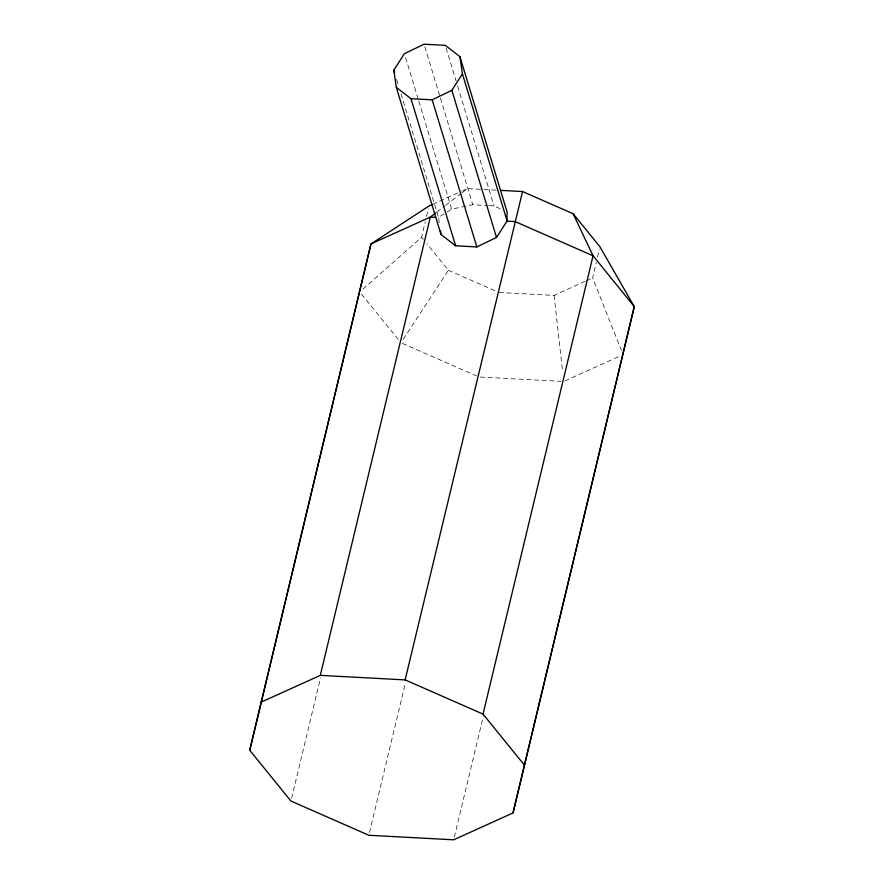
<?xml version="1.0" encoding="UTF-8"?>
<svg xmlns="http://www.w3.org/2000/svg" width="884" height="884" viewBox="0 0 884 884"><rect width="100%" height="100%" fill="white"/><g stroke="black" fill="none" stroke-linecap="round" stroke-linejoin="round"><path stroke-width="0.66" stroke-dasharray="4.42 3.31" d="M362.849 289.223L421.613 237.243L425.259 221.652M426.475 216.447L428.287 208.657M621.54 350.793L592.634 277.941L596.28 262.349M597.496 257.156L599.308 249.354M291.587 798.385L320.538 677.785M369.49 832.595L405.524 682.503M454.321 837.115L483.272 716.515M403.226 339.312L448.387 270.239L426.795 243.63M436.873 212.049L444.519 206.182M445.613 205.342L460.896 193.618M461.989 192.789L467.448 188.601L482.598 189.408M439.271 222.724L438.508 217.398L446.144 212.58M447.238 211.895L451.602 209.143L472.796 204.745L487.382 205.519M432.63 204.37L461.227 191.408M462.476 190.856L467.448 188.601M498.985 292.46L554.08 295.4L585.175 281.322M586.423 280.758L592.634 277.941M564.942 380.938L620.59 355.744M483.979 189.485L496.377 190.137M488.708 205.596L494.012 205.873L501.162 209.276M480.244 377.048L560.964 381.358M448.387 270.239L496.521 291.377M402.231 343.323L476.365 375.866M421.613 237.243L423.348 239.365M361.468 294.074L399.259 340.649M446.066 47.968L456.056 80.864M457.647 86.124L494.012 205.873M424.861 46.83L440.044 96.842M440.442 98.157L472.796 204.745M405.601 57.637L418.397 99.804M418.806 101.119L451.602 209.143M396.596 79.372L398.596 85.947M400.993 93.837L438.508 217.398M554.08 295.4L562.633 371.932"/><path stroke-width="1.33" d="M500.51 190.358L522.554 191.541L573.152 213.751L599.916 246.758L634.27 306.615L513.029 812.926L453.68 839.8L368.849 835.269L290.947 801.07L249.73 750.251L370.971 243.94L428.895 206.049L432.63 204.37M513.029 812.926L634.27 306.615L593.053 255.796L573.152 213.751M249.73 750.251L370.971 243.94L430.32 217.066L435.779 212.878M260.935 702.239L320.295 675.365L430.32 217.066L435.779 217.365M320.295 675.365L405.126 679.895L522.554 191.541M524.245 764.914L483.029 714.095L593.053 255.796L515.151 221.597L506.974 221.166L496.51 237.442L476.852 246.934L455.647 245.796L440.983 234.481L396.319 87.361L393.811 70.179L404.397 53.692L424.055 44.2L445.26 45.327L459.923 56.653L507.129 212.105L506.974 221.166M396.319 87.361L410.983 98.688L432.188 99.815L451.846 90.323L462.431 73.836L459.923 56.653M405.126 679.895L483.029 714.095M462.431 73.836L507.14 221.055M451.846 90.323L496.51 237.442M432.188 99.815L476.852 246.934M410.983 98.688L455.647 245.796M393.811 70.179L394.607 72.808M440.409 230.558L440.983 234.481"/></g></svg>
